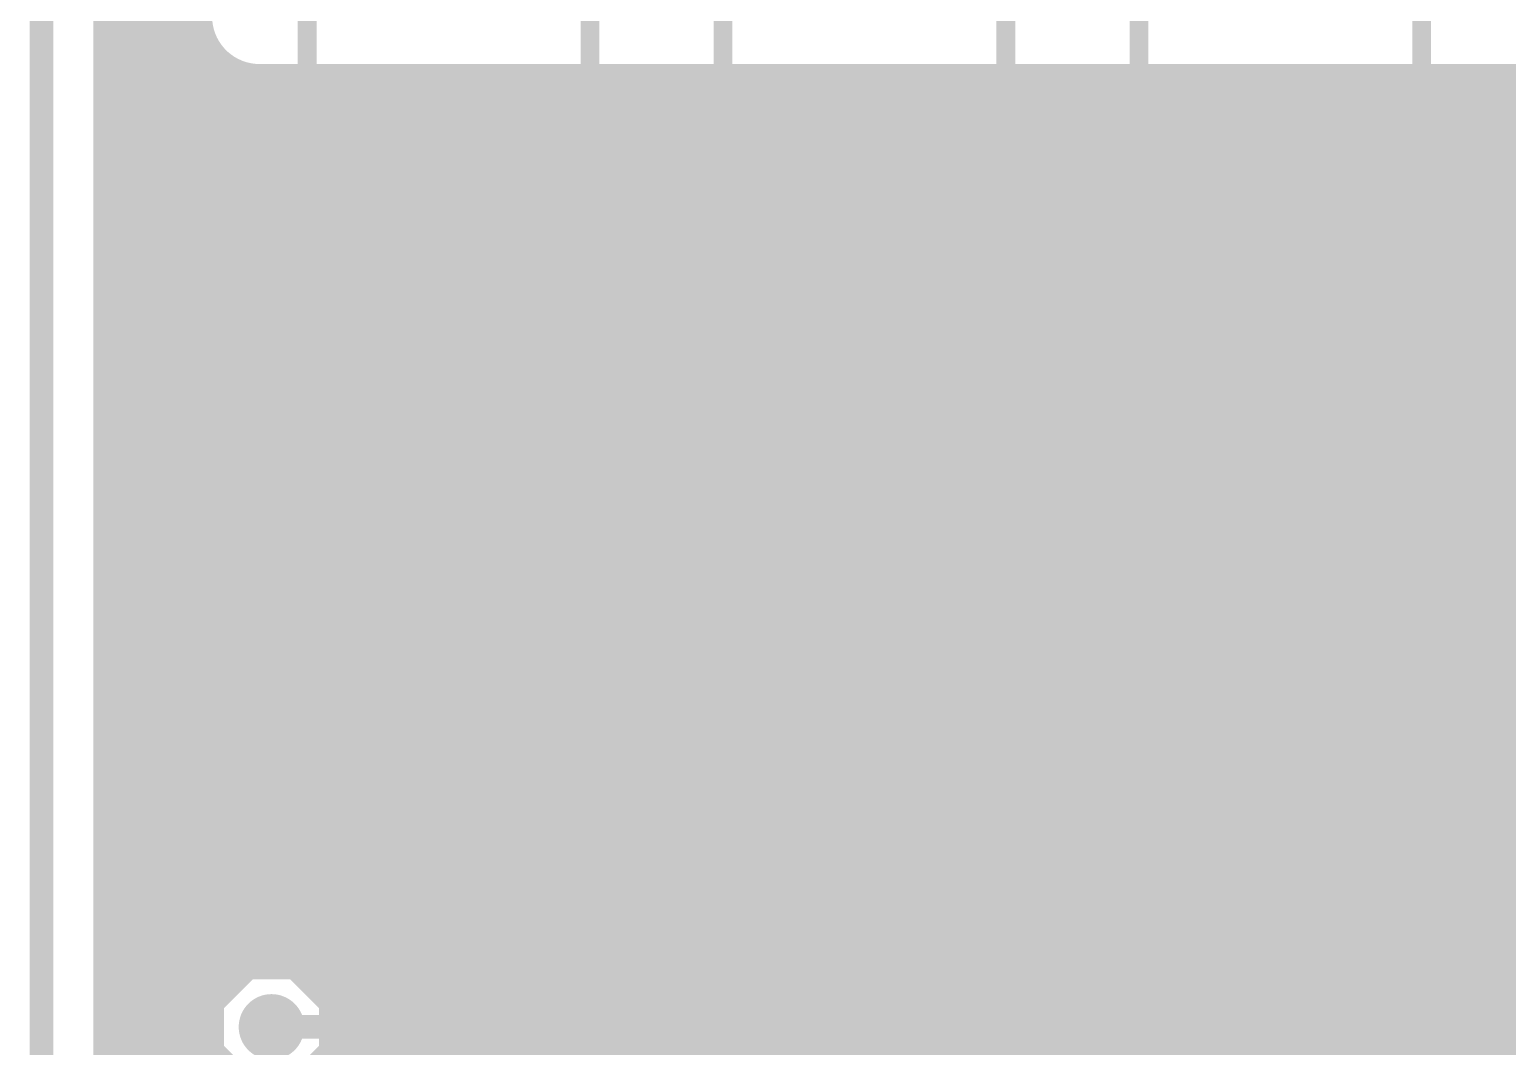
# Model space of a CAD drawing. Extents: x -5 to 208, y -5 to 206.
# Drawn here: x -5.13 to 10.67, y 155.75 to 166.61 of the extents above; entities that cross this region are included whole.
import ezdxf

# ---------------------------------------------------------------- set-up
doc = ezdxf.new("R2010")
doc.units = 0
doc.header["$MEASUREMENT"] = 0
doc.layers.get('0').update_dxf_attribs({"linetype": 'CONTINUOUS'})
for name, color, linetype in [('22-301-0_BOT', 7, 'CONTINUOUS'), ('22-301-0_DRD', 7, 'CONTINUOUS'), ('22-301-0_IN1', 1, 'CONTINUOUS'), ('22-301-0_IN2', 4, 'CONTINUOUS'), ('22-301-0_SMT', 5, 'CONTINUOUS'), ('22-301-0_SPT', 10, 'CONTINUOUS'), ('22-301-0_SST', 14, 'CONTINUOUS'), ('22-301-0_TOP', 9, 'CONTINUOUS'), ('THRUHOLE_TAP', 13, 'CONTINUOUS')]:
    doc.layers.add(name, color=color, linetype=linetype)

# ---------------------------------------------------------------- blocks, each defined once
blk = doc.blocks.new('ROUND_66')
at = {"const_width": 0.35052}
blk.add_lwpolyline([(-0.17526, 0, 1), (0.17526, 0, 1)], format="xyb", close=True, dxfattribs=at)
blk = doc.blocks.new('ROUND_68')
at = {"const_width": 0.35052}
blk.add_lwpolyline([(-0.17526, 0, 1), (0.17526, 0, 1)], format="xyb", close=True, dxfattribs=at)
blk = doc.blocks.new('RECTANGLE_6')
blk.add_solid([(0.4826, 0.4064), (0.4826, -0.4064), (-0.4826, 0.4064), (-0.4826, -0.4064)])
blk = doc.blocks.new('RECTANGLE_47')
blk.add_solid([(0.44958, 0.65024), (0.44958, -0.65024), (-0.44958, 0.65024), (-0.44958, -0.65024)])
blk = doc.blocks.new('ROUND_73')
at = {"const_width": 0.10033}
blk.add_lwpolyline([(-0.050164, 0, 1), (0.050164, 0, 1)], format="xyb", close=True, dxfattribs=at)

msp = doc.modelspace()

# ---------------------------------------------------------------- linework, layer by layer
at = {"layer": '22-301-0_BOT', "const_width": 0.254}
for points in [[(-3.556, 167.005), (-3.556, 104.267)], [(-3.3274, 167.005), (-3.3274, 156.29636)], [(-3.29946, 166.7002), (-3.556, 166.7002)], [(-3.23596, 166.4716), (-3.556, 166.4716)], [(-3.048, 166.243), (-3.556, 166.243)], [(-3.0988, 166.28618), (-3.0988, 156.60624)], [(-2.8702, 166.14902), (-2.8702, 156.74594)], [(21.717, 166.116), (-2.667, 166.116)], [(-2.6416, 166.116), (-2.6416, 156.8069)], [(-2.413, 166.116), (-2.413, 156.80436)], [(-2.1844, 166.116), (-2.1844, 156.73578)], [(-1.9558, 166.116), (-1.9558, 156.591)], [(-1.7272, 166.116), (-1.7272, 156.591)], [(-1.4986, 166.116), (-1.4986, 156.591)], [(-1.27, 166.116), (-1.27, 156.591)], [(-1.0414, 166.116), (-1.0414, 156.591)], [(-0.8128, 166.116), (-0.8128, 156.591)], [(-0.5842, 166.116), (-0.5842, 156.591)], [(-0.3556, 166.116), (-0.3556, 156.591)], [(-0.127, 166.116), (-0.127, 156.591)], [(0.1016, 166.116), (0.1016, 156.591)], [(0.3302, 166.116), (0.3302, 156.591)], [(0.5588, 166.116), (0.5588, 156.591)], [(0.7874, 166.116), (0.7874, 156.591)], [(1.016, 166.116), (1.016, 156.591)], [(1.2446, 166.116), (1.2446, 156.591)], [(1.4732, 166.116), (1.4732, 156.591)], [(1.7018, 166.116), (1.7018, 156.591)], [(1.9304, 166.116), (1.9304, 156.591)], [(2.159, 166.116), (2.159, 156.591)], [(2.3876, 166.116), (2.3876, 156.591)], [(2.6162, 166.116), (2.6162, 156.591)], [(2.8448, 166.116), (2.8448, 156.591)], [(3.0734, 166.116), (3.0734, 156.591)], [(3.302, 166.116), (3.302, 156.591)], [(3.5306, 166.116), (3.5306, 156.591)], [(3.7592, 166.116), (3.7592, 156.591)], [(3.9878, 166.116), (3.9878, 156.591)], [(4.2164, 166.116), (4.2164, 156.591)], [(4.445, 166.116), (4.445, 156.591)], [(4.6736, 166.116), (4.6736, 156.591)], [(4.9022, 166.116), (4.9022, 156.591)], [(5.1308, 166.116), (5.1308, 156.591)], [(5.3594, 166.116), (5.3594, 156.591)], [(5.588, 166.116), (5.588, 156.591)], [(5.8166, 166.116), (5.8166, 156.591)], [(6.0452, 166.116), (6.0452, 156.591)], [(6.2738, 166.116), (6.2738, 156.591)], [(6.5024, 166.116), (6.5024, 156.591)], [(6.731, 166.116), (6.731, 156.591)], [(6.9596, 166.116), (6.9596, 156.591)], [(7.1882, 166.116), (7.1882, 156.591)], [(7.4168, 166.116), (7.4168, 156.591)], [(7.6454, 166.116), (7.6454, 156.591)], [(7.874, 166.116), (7.874, 156.591)], [(8.1026, 166.116), (8.1026, 156.591)], [(8.3312, 166.116), (8.3312, 156.591)], [(8.5598, 166.116), (8.5598, 156.591)], [(8.7884, 166.116), (8.7884, 156.591)], [(9.017, 166.116), (9.017, 156.591)], [(9.2456, 166.116), (9.2456, 156.591)], [(9.4742, 166.116), (9.4742, 156.591)], [(9.7028, 166.116), (9.7028, 156.591)], [(9.9314, 166.116), (9.9314, 156.591)], [(10.16, 166.116), (10.16, 156.591)], [(10.3886, 166.116), (10.3886, 156.591)], [(10.6172, 166.116), (10.6172, 156.591)], [(21.717, 166.0144), (-3.556, 166.0144)], [(21.717, 165.7858), (-3.556, 165.7858)], [(21.717, 165.5572), (-3.556, 165.5572)], [(21.717, 165.3286), (-3.556, 165.3286)], [(21.717, 165.1), (-3.556, 165.1)], [(21.717, 164.8714), (-3.556, 164.8714)], [(21.717, 164.6428), (-3.556, 164.6428)], [(21.717, 164.4142), (-3.556, 164.4142)], [(21.717, 164.1856), (-3.556, 164.1856)], [(21.717, 163.957), (-3.556, 163.957)], [(21.717, 163.7284), (-3.556, 163.7284)], [(21.717, 163.4998), (-3.556, 163.4998)], [(21.717, 163.2712), (-3.556, 163.2712)], [(21.717, 163.0426), (-3.556, 163.0426)], [(21.717, 162.814), (-3.556, 162.814)], [(21.717, 162.5854), (-3.556, 162.5854)], [(21.717, 162.3568), (-3.556, 162.3568)], [(21.717, 162.1282), (-3.556, 162.1282)], [(21.717, 161.8996), (-3.556, 161.8996)], [(21.717, 161.671), (-3.556, 161.671)], [(21.717, 161.4424), (-3.556, 161.4424)], [(21.717, 161.2138), (-3.556, 161.2138)], [(21.717, 160.9852), (-3.556, 160.9852)], [(21.717, 160.7566), (-3.556, 160.7566)], [(21.64842, 160.528), (-3.556, 160.528)], [(21.46808, 160.2994), (-3.556, 160.2994)], [(21.3868, 160.0708), (-3.556, 160.0708)], [(21.36902, 159.8422), (-3.556, 159.8422)], [(21.41474, 159.6136), (-3.556, 159.6136)], [(21.53412, 159.385), (-3.556, 159.385)], [(21.78558, 159.1564), (-3.556, 159.1564)], [(22.78888, 158.9278), (-3.556, 158.9278)], [(22.88032, 158.6992), (-3.556, 158.6992)], [(23.07336, 158.4706), (-3.556, 158.4706)], [(36.13912, 158.242), (-3.556, 158.242)], [(15.32636, 158.0134), (-3.556, 158.0134)], [(15.13332, 157.7848), (-3.556, 157.7848)], [(15.04188, 157.5562), (-3.556, 157.5562)], [(-2.54, 155.956), (49.276, 155.956), (49.53, 156.21), (72.517, 156.21), (73.66, 157.353), (75.692, 157.353)], [(15.01648, 157.3276), (-3.556, 157.3276)], [(15.05458, 157.099), (-3.556, 157.099)], [(15.16634, 156.8704), (-3.556, 156.8704)], [(-3.05562, 156.6418), (-3.556, 156.6418)], [(15.39494, 156.6418), (-2.02438, 156.6418)], [(15.4813, 156.591), (-1.96342, 156.591)], [(-3.26644, 156.4132), (-3.556, 156.4132)], [(-3.3655, 156.1846), (-3.556, 156.1846)], [(-3.39852, 155.956), (-3.556, 155.956)], [(-3.3655, 155.7274), (-3.556, 155.7274)]]:
    msp.add_lwpolyline(points, dxfattribs=at)
for points in [[(-3.302, 166.751, 0.4142136), (-2.667, 166.116)], [(-2.54, 156.81452, 0.4142136), (-3.39852, 155.956)], [(-1.96342, 156.591, 0.1864199), (-2.54, 156.81371)], [(-3.39852, 155.956, 0.4142136), (-2.54, 155.09748)]]:
    msp.add_lwpolyline(points, format="xyb", dxfattribs=at)
at = {"layer": '22-301-0_DRD', "const_width": 0.254}
for points in [[(-4.99872, 204.29982), (-4.99872, -2.99974)], [(-1.524, 158.115), (-1.905, 157.734)], [(-1.016, 158.115), (-1.524, 158.115)], [(-0.635, 157.734), (-1.016, 158.115)], [(2.921, 158.115), (2.54, 157.734)], [(2.921, 158.115), (2.54, 157.734)], [(3.429, 158.115), (2.921, 158.115)], [(3.429, 158.115), (2.921, 158.115)], [(3.81, 157.734), (3.429, 158.115)], [(3.81, 157.734), (3.429, 158.115)], [(7.366, 158.115), (6.985, 157.734)], [(7.366, 158.115), (6.985, 157.734)], [(7.874, 158.115), (7.366, 158.115)], [(7.874, 158.115), (7.366, 158.115)], [(8.255, 157.734), (7.874, 158.115)], [(8.255, 157.734), (7.874, 158.115)], [(-1.905, 157.734), (-1.905, 157.226)], [(-0.635, 157.226), (-0.635, 157.734)], [(2.54, 157.734), (2.54, 157.226)], [(2.54, 157.734), (2.54, 157.226)], [(3.81, 157.226), (3.81, 157.734)], [(3.81, 157.226), (3.81, 157.734)], [(6.985, 157.734), (6.985, 157.226)], [(6.985, 157.734), (6.985, 157.226)], [(8.255, 157.226), (8.255, 157.734)], [(8.255, 157.226), (8.255, 157.734)], [(-1.905, 157.226), (-1.524, 156.845)], [(-1.016, 156.845), (-0.635, 157.226)], [(2.54, 157.226), (2.921, 156.845)], [(2.54, 157.226), (2.921, 156.845)], [(3.429, 156.845), (3.81, 157.226)], [(3.429, 156.845), (3.81, 157.226)], [(6.985, 157.226), (7.366, 156.845)], [(6.985, 157.226), (7.366, 156.845)], [(7.874, 156.845), (8.255, 157.226)], [(7.874, 156.845), (8.255, 157.226)], [(-1.524, 156.845), (-1.016, 156.845)], [(2.921, 156.845), (3.429, 156.845)], [(2.921, 156.845), (3.429, 156.845)], [(7.366, 156.845), (7.874, 156.845)], [(7.366, 156.845), (7.874, 156.845)], [(-2.794, 156.591), (-3.175, 156.21)], [(-2.286, 156.591), (-2.794, 156.591)], [(-1.905, 156.21), (-2.286, 156.591)], [(-3.175, 156.21), (-3.175, 155.702)], [(-1.905, 155.702), (-1.905, 156.21)], [(-3.175, 155.702), (-2.794, 155.321)], [(-2.286, 155.321), (-1.905, 155.702)]]:
    msp.add_lwpolyline(points, dxfattribs=at)
at = {"layer": '22-301-0_IN1'}
for points, const_width in [([(0, 0), (-3.81, 3.81), (-3.81, 197.49008), (0, 201.30008)], 1.27), ([(55.88, 165.608), (-2.54, 165.608)], 0.254), ([(-2.54, 165.608), (-2.54, 156.63672)], 0.254), ([(-2.3114, 165.608), (-2.3114, 156.59608)], 0.254), ([(-2.0828, 165.608), (-2.0828, 156.45892)], 0.254), ([(-1.8542, 165.608), (-1.8542, 132.55498)], 0.254), ([(-1.6256, 165.608), (-1.6256, 132.78612)], 0.254), ([(-1.397, 165.608), (-1.397, 132.87502)], 0.254), ([(-1.1684, 165.608), (-1.1684, 132.87756)], 0.254), ([(-0.9398, 165.608), (-0.9398, 132.80136)], 0.254), ([(-0.7112, 165.608), (-0.7112, 132.59308)], 0.254), ([(-0.4826, 165.608), (-0.4826, 148.0312)], 0.254), ([(-0.254, 165.608), (-0.254, 148.0312)], 0.254), ([(-0.0254, 165.608), (-0.0254, 150.27402)], 0.254), ([(0.2032, 165.608), (0.2032, 150.63978)], 0.254), ([(0.4318, 165.608), (0.4318, 150.7617)], 0.254), ([(0.6604, 165.608), (0.6604, 150.79218)], 0.254), ([(0.889, 165.608), (0.889, 150.74392)], 0.254), ([(1.1176, 165.608), (1.1176, 150.59152)], 0.254), ([(1.3462, 165.608), (1.3462, 148.0312)], 0.254), ([(1.5748, 165.608), (1.5748, 148.0312)], 0.254), ([(1.8034, 165.608), (1.8034, 148.0312)], 0.254), ([(2.032, 165.608), (2.032, 78.994)], 0.254), ([(2.2606, 165.608), (2.2606, 132.62864)], 0.254), ([(2.4892, 165.608), (2.4892, 132.81406)], 0.254), ([(2.7178, 165.608), (2.7178, 132.88264)], 0.254), ([(2.9464, 165.608), (2.9464, 132.86994)], 0.254), ([(3.175, 165.608), (3.175, 132.77088)], 0.254), ([(3.4036, 165.608), (3.4036, 133.38302)], 0.254), ([(3.6322, 165.608), (3.6322, 133.74878)], 0.254), ([(3.8608, 165.608), (3.8608, 133.8707)], 0.254), ([(4.0894, 165.608), (4.0894, 133.90118)], 0.254), ([(4.318, 165.608), (4.318, 133.85292)], 0.254), ([(4.5466, 165.608), (4.5466, 133.70052)], 0.254), ([(4.7752, 165.608), (4.7752, 107.2642)], 0.254), ([(5.0038, 165.608), (5.0038, 107.2642)], 0.254), ([(5.2324, 165.608), (5.2324, 133.70052)], 0.254), ([(5.461, 165.608), (5.461, 133.85292)], 0.254), ([(5.6896, 165.608), (5.6896, 133.90118)], 0.254), ([(5.9182, 165.608), (5.9182, 133.8707)], 0.254), ([(6.1468, 165.608), (6.1468, 133.74878)], 0.254), ([(6.3754, 165.608), (6.3754, 133.38302)], 0.254), ([(6.604, 165.608), (6.604, 107.2642)], 0.254), ([(6.8326, 165.608), (6.8326, 107.2642)], 0.254), ([(7.0612, 165.608), (7.0612, 147.3073)], 0.254), ([(7.2898, 165.608), (7.2898, 147.62226)], 0.254), ([(7.5184, 165.608), (7.5184, 147.81022)], 0.254), ([(7.747, 165.608), (7.747, 147.93214)], 0.254), ([(7.9756, 165.608), (7.9756, 148.00072)], 0.254), ([(8.2042, 165.608), (8.2042, 148.02866)], 0.254), ([(8.4328, 165.608), (8.4328, 148.0185)], 0.254), ([(8.6614, 165.608), (8.6614, 147.9677)], 0.254), ([(8.89, 165.608), (8.89, 147.87118)], 0.254), ([(9.1186, 165.608), (9.1186, 147.71624)], 0.254), ([(9.3472, 165.608), (9.3472, 147.4724)], 0.254), ([(9.5758, 165.608), (9.5758, 146.94408)], 0.254), ([(9.8044, 165.608), (9.8044, 133.39572)], 0.254), ([(10.033, 165.608), (10.033, 133.65988)], 0.254), ([(10.2616, 165.608), (10.2616, 133.75894)], 0.254), ([(10.4902, 165.608), (10.4902, 133.77164)], 0.254), ([(10.7188, 165.608), (10.7188, 133.70306)], 0.254), ([(55.88, 165.4048), (-2.54, 165.4048)], 0.254), ([(55.88, 165.1762), (-2.54, 165.1762)], 0.254), ([(55.88, 164.9476), (-2.54, 164.9476)], 0.254), ([(55.88, 164.719), (-2.54, 164.719)], 0.254), ([(55.88, 164.4904), (-2.54, 164.4904)], 0.254), ([(55.88, 164.2618), (-2.54, 164.2618)], 0.254), ([(55.88, 164.0332), (-2.54, 164.0332)], 0.254), ([(35.07994, 163.8046), (-2.54, 163.8046)], 0.254), ([(34.93008, 163.576), (-2.54, 163.576)], 0.254), ([(34.87928, 163.3474), (-2.54, 163.3474)], 0.254), ([(34.90976, 163.1188), (-2.54, 163.1188)], 0.254), ([(35.03422, 162.8902), (-2.54, 162.8902)], 0.254), ([(35.39744, 162.6616), (-2.54, 162.6616)], 0.254), ([(55.88, 162.433), (-2.54, 162.433)], 0.254), ([(55.88, 162.2044), (-2.54, 162.2044)], 0.254), ([(55.88, 161.9758), (-2.54, 161.9758)], 0.254), ([(55.88, 161.7472), (-2.54, 161.7472)], 0.254), ([(55.88, 161.5186), (-2.54, 161.5186)], 0.254), ([(55.88, 161.29), (-2.54, 161.29)], 0.254), ([(55.88, 161.0614), (-2.54, 161.0614)], 0.254), ([(55.88, 160.8328), (-2.54, 160.8328)], 0.254), ([(55.88, 160.6042), (-2.54, 160.6042)], 0.254), ([(21.74494, 160.3756), (-2.54, 160.3756)], 0.254), ([(21.59508, 160.147), (-2.54, 160.147)], 0.254), ([(21.54428, 159.9184), (-2.54, 159.9184)], 0.254), ([(21.57476, 159.6898), (-2.54, 159.6898)], 0.254), ([(21.69922, 159.4612), (-2.54, 159.4612)], 0.254), ([(22.06244, 159.2326), (-2.54, 159.2326)], 0.254), ([(22.95398, 159.004), (-2.54, 159.004)], 0.254), ([(23.04288, 158.7754), (-2.54, 158.7754)], 0.254), ([(23.27402, 158.5468), (-2.54, 158.5468)], 0.254), ([(36.48202, 158.3182), (-2.54, 158.3182)], 0.254), ([(36.25088, 158.0896), (-2.54, 158.0896)], 0.254), ([(15.42288, 157.861), (-2.54, 157.861)], 0.254), ([(15.25524, 157.6324), (-2.54, 157.6324)], 0.254), ([(15.19682, 157.4038), (-2.54, 157.4038)], 0.254), ([(15.21714, 157.1752), (-2.54, 157.1752)], 0.254), ([(15.3289, 156.9466), (-2.54, 156.9466)], 0.254), ([(15.63116, 156.718), (-2.54, 156.718)], 0.254), ([(48.33366, 156.4894), (-2.11836, 156.4894)], 0.254), ([(48.43272, 156.2608), (-1.93294, 156.2608)], 0.254), ([(48.69434, 156.0322), (-1.86436, 156.0322)], 0.254), ([(55.88, 155.8036), (-1.87706, 155.8036)], 0.254)]:
    msp.add_lwpolyline(points, dxfattribs=dict(at, const_width=const_width))
at = {"layer": '22-301-0_IN1', "const_width": 0.254}
for points in [[(-1.85928, 155.956, 0.4142136), (-2.54, 156.63672)], [(-2.54, 155.27528, 0.4142136), (-1.85928, 155.956)]]:
    msp.add_lwpolyline(points, format="xyb", dxfattribs=at)
at = {"layer": '22-301-0_IN2', "const_width": 0.254}
for points in [[(55.88, 165.608), (-2.54, 165.608)], [(-2.54, 165.608), (-2.54, 156.63672)], [(-2.3114, 165.608), (-2.3114, 156.59608)], [(-2.0828, 165.608), (-2.0828, 156.45892)], [(-1.8542, 165.608), (-1.8542, 132.55498)], [(-1.6256, 165.608), (-1.6256, 132.78612)], [(-1.397, 165.608), (-1.397, 132.87502)], [(-1.1684, 165.608), (-1.1684, 132.87756)], [(-0.9398, 165.608), (-0.9398, 132.80136)], [(-0.7112, 165.608), (-0.7112, 132.59308)], [(-0.4826, 165.608), (-0.4826, 148.0312)], [(-0.254, 165.608), (-0.254, 148.0312)], [(-0.0254, 165.608), (-0.0254, 150.27402)], [(0.2032, 165.608), (0.2032, 150.63978)], [(0.4318, 165.608), (0.4318, 150.7617)], [(0.6604, 165.608), (0.6604, 150.79218)], [(0.889, 165.608), (0.889, 150.74392)], [(1.1176, 165.608), (1.1176, 150.59152)], [(1.3462, 165.608), (1.3462, 148.0312)], [(1.5748, 165.608), (1.5748, 148.0312)], [(1.8034, 165.608), (1.8034, 148.0312)], [(2.032, 165.608), (2.032, 63.72352)], [(2.2606, 165.608), (2.2606, 132.62864)], [(2.4892, 165.608), (2.4892, 132.81406)], [(2.7178, 165.608), (2.7178, 132.88264)], [(2.9464, 165.608), (2.9464, 132.86994)], [(3.175, 165.608), (3.175, 132.77088)], [(3.4036, 165.608), (3.4036, 133.38302)], [(3.6322, 165.608), (3.6322, 133.74878)], [(3.8608, 165.608), (3.8608, 133.8707)], [(4.0894, 165.608), (4.0894, 133.90118)], [(4.318, 165.608), (4.318, 133.85292)], [(4.5466, 165.608), (4.5466, 133.70052)], [(4.7752, 165.608), (4.7752, 107.188)], [(5.0038, 165.608), (5.0038, 107.188)], [(5.2324, 165.608), (5.2324, 133.70052)], [(5.461, 165.608), (5.461, 133.85292)], [(5.6896, 165.608), (5.6896, 133.90118)], [(5.9182, 165.608), (5.9182, 133.8707)], [(6.1468, 165.608), (6.1468, 133.74878)], [(6.3754, 165.608), (6.3754, 133.38302)], [(6.604, 165.608), (6.604, 107.188)], [(6.8326, 165.608), (6.8326, 107.188)], [(7.0612, 165.608), (7.0612, 147.3073)], [(7.2898, 165.608), (7.2898, 147.62226)], [(7.5184, 165.608), (7.5184, 147.81022)], [(7.747, 165.608), (7.747, 147.93214)], [(7.9756, 165.608), (7.9756, 148.00072)], [(8.2042, 165.608), (8.2042, 148.02866)], [(8.4328, 165.608), (8.4328, 148.0185)], [(8.6614, 165.608), (8.6614, 147.9677)], [(8.89, 165.608), (8.89, 147.87118)], [(9.1186, 165.608), (9.1186, 147.71624)], [(9.3472, 165.608), (9.3472, 147.4724)], [(9.5758, 165.608), (9.5758, 146.94408)], [(9.8044, 165.608), (9.8044, 133.39572)], [(10.033, 165.608), (10.033, 133.65988)], [(10.2616, 165.608), (10.2616, 133.75894)], [(10.4902, 165.608), (10.4902, 133.77164)], [(10.7188, 165.608), (10.7188, 133.70306)], [(55.88, 165.5572), (-2.54, 165.5572)], [(55.88, 165.3286), (-2.54, 165.3286)], [(55.88, 165.1), (-2.54, 165.1)], [(55.88, 164.8714), (-2.54, 164.8714)], [(55.88, 164.6428), (-2.54, 164.6428)], [(55.88, 164.4142), (-2.54, 164.4142)], [(55.88, 164.1856), (-2.54, 164.1856)], [(35.31616, 163.957), (-2.54, 163.957)], [(35.0139, 163.7284), (-2.54, 163.7284)], [(34.90214, 163.4998), (-2.54, 163.4998)], [(34.88182, 163.2712), (-2.54, 163.2712)], [(34.94024, 163.0426), (-2.54, 163.0426)], [(35.10788, 162.814), (-2.54, 162.814)], [(55.88, 162.5854), (-2.54, 162.5854)], [(55.88, 162.3568), (-2.54, 162.3568)], [(55.88, 162.1282), (-2.54, 162.1282)], [(55.88, 161.8996), (-2.54, 161.8996)], [(55.88, 161.671), (-2.54, 161.671)], [(55.88, 161.4424), (-2.54, 161.4424)], [(55.88, 161.2138), (-2.54, 161.2138)], [(55.88, 160.9852), (-2.54, 160.9852)], [(55.88, 160.7566), (-2.54, 160.7566)], [(21.98116, 160.528), (-2.54, 160.528)], [(21.6789, 160.2994), (-2.54, 160.2994)], [(21.56714, 160.0708), (-2.54, 160.0708)], [(21.54682, 159.8422), (-2.54, 159.8422)], [(21.60524, 159.6136), (-2.54, 159.6136)], [(21.77288, 159.385), (-2.54, 159.385)], [(22.94128, 159.1564), (-2.54, 159.1564)], [(22.97176, 158.9278), (-2.54, 158.9278)], [(23.09622, 158.6992), (-2.54, 158.6992)], [(23.45944, 158.4706), (-2.54, 158.4706)], [(36.37788, 158.242), (-2.54, 158.242)], [(15.71244, 158.0134), (-2.54, 158.0134)], [(15.34922, 157.7848), (-2.54, 157.7848)], [(15.22476, 157.5562), (-2.54, 157.5562)], [(15.19428, 157.3276), (-2.54, 157.3276)], [(15.24508, 157.099), (-2.54, 157.099)], [(15.39494, 156.8704), (-2.54, 156.8704)], [(48.31588, 156.6418), (-2.54, 156.6418)], [(48.35652, 156.4132), (-2.03708, 156.4132)], [(48.49368, 156.1846), (-1.89992, 156.1846)], [(55.88, 155.956), (-1.85928, 155.956)], [(32.98444, 155.7274), (-1.89992, 155.7274)]]:
    msp.add_lwpolyline(points, dxfattribs=at)
for points in [[(-1.85928, 155.956, 0.4142136), (-2.54, 156.63672)], [(-2.54, 155.27528, 0.4142136), (-1.85928, 155.956)]]:
    msp.add_lwpolyline(points, format="xyb", dxfattribs=at)
at = {"layer": '22-301-0_SST'}
for points, const_width in [([(0.8636, 166.751), (0.8636, 162.941), (-2.159, 162.941), (-2.159, 167.2844), (0.3302, 167.2844), (0.8636, 166.751)], 0.20066), ([(5.3086, 166.751), (5.3086, 162.941), (2.286, 162.941), (2.286, 167.2844), (4.7752, 167.2844), (5.3086, 166.751)], 0.20066), ([(9.7536, 166.751), (9.7536, 162.941), (6.731, 162.941), (6.731, 167.2844), (9.2202, 167.2844), (9.7536, 166.751)], 0.20066), ([(-2.0955, 160.8455), (-2.0955, 157.9245), (-0.4572, 157.9245), (-0.4572, 160.8455), (-2.0955, 160.8455)], 0.1524), ([(2.3495, 160.8455), (2.3495, 157.9245), (3.9878, 157.9245), (3.9878, 160.8455), (2.3495, 160.8455)], 0.1524), ([(6.7945, 160.8455), (6.7945, 157.9245), (8.4328, 157.9245), (8.4328, 160.8455), (6.7945, 160.8455)], 0.1524), ([(1.00838, 160.04794), (0.16256, 160.04794), (-0.00762, 160.10636), (-0.00762, 160.46196), (0.16256, 160.52038), (1.00838, 160.52038)], 0.1524), ([(5.58038, 160.04794), (4.73456, 160.04794), (4.56438, 160.10636), (4.56438, 160.46196), (4.73456, 160.52038), (5.58038, 160.52038)], 0.1524), ([(9.89838, 160.04794), (9.05256, 160.04794), (8.88238, 160.10636), (8.88238, 160.46196), (9.05256, 160.52038), (9.89838, 160.52038)], 0.1524), ([(0.16256, 159.68218), (-0.00762, 159.62376), (-0.00762, 159.26816), (0.16256, 159.20974), (0.50038, 159.20974), (0.67056, 159.32658), (0.67056, 159.68218), (1.00838, 159.68218), (1.00838, 159.20974)], 0.1524), ([(4.56438, 159.56534), (5.58038, 159.20974), (5.58038, 159.68218)], 0.1524), ([(9.39038, 159.26816), (9.39038, 159.62376), (9.56056, 159.68218), (9.7282, 159.68218), (9.89838, 159.62376), (9.89838, 159.26816), (9.7282, 159.20974), (9.56056, 159.20974), (8.88238, 159.44596)], 0.1524), ([(1.2954, 158.29534), (1.2954, 157.93974), (1.46558, 157.82036), (1.63576, 157.82036), (1.8034, 157.93974), (1.8034, 158.29534), (0.7874, 158.29534)], 0.1524), ([(1.2954, 157.99816), (0.7874, 157.82036)], 0.1524), ([(-1.24206, 157.40634), (-1.24206, 157.05074), (-1.07442, 156.93136), (-0.90424, 156.93136), (-0.73406, 157.05074), (-0.73406, 157.40634), (-1.75006, 157.40634)], 0.1524), ([(7.5184, 157.40634), (7.5184, 157.05074), (7.68858, 156.93136), (7.85876, 156.93136), (8.0264, 157.05074), (8.0264, 157.40634), (7.0104, 157.40634)], 0.1524), ([(0.7874, 157.10154), (0.7874, 157.33776)], 0.1524), ([(0.7874, 157.22092), (1.8034, 157.22092), (1.63576, 157.33776)], 0.1524), ([(-1.24206, 157.10916), (-1.75006, 156.93136)], 0.1524), ([(7.5184, 157.10916), (7.0104, 156.93136)], 0.1524), ([(1.2954, 156.67736), (1.2954, 156.32176), (1.12776, 156.26334), (0.95758, 156.26334), (0.7874, 156.32176), (0.7874, 156.67736), (0.95758, 156.73832), (1.12776, 156.73832), (1.8034, 156.49956)], 0.1524), ([(-1.75006, 156.21254), (-1.75006, 156.44876)], 0.1524), ([(-1.75006, 156.33192), (-0.73406, 156.33192), (-0.90424, 156.44876)], 0.1524), ([(7.0104, 156.21254), (7.0104, 156.44876)], 0.1524), ([(7.0104, 156.33192), (8.0264, 156.33192), (7.85876, 156.44876)], 0.1524), ([(-1.75006, 155.37434), (-1.75006, 155.84932), (-1.07442, 155.37434), (-0.90424, 155.37434), (-0.73406, 155.43276), (-0.73406, 155.78836), (-0.90424, 155.84932)], 0.1524), ([(7.5184, 155.43276), (7.68858, 155.37434), (7.85876, 155.37434), (8.0264, 155.43276), (8.0264, 155.78836), (7.85876, 155.84932), (7.68858, 155.84932), (7.5184, 155.78836), (7.5184, 155.43276), (7.35076, 155.37434), (7.18058, 155.37434), (7.0104, 155.43276), (7.0104, 155.78836), (7.18058, 155.84932), (7.35076, 155.84932), (7.5184, 155.78836)], 0.1524), ([(3.0226, 154.0764), (2.9972, 154.0764), (2.9972, 155.8036), (5.8928, 155.8036), (5.8928, 154.0764), (3.0226, 154.0764)], 0.1524), ([(3.429, 154.1018), (3.429, 155.7528)], 0.1524)]:
    msp.add_lwpolyline(points, dxfattribs=dict(at, const_width=const_width))
at = {"layer": '22-301-0_TOP'}
for points, const_width in [([(-0.635, 190.8302), (-0.6858, 190.881), (-2.286, 190.881), (-3.81, 189.357), (-3.81, 108.331), (-1.524, 106.045), (-0.381, 106.045)], 0.635), ([(0, 161.9504), (0, 163.068), (0.635, 163.703), (4.445, 163.703), (4.445, 161.9504)], 0.635), ([(4.445, 161.9504), (4.445, 163.703), (8.89, 163.703), (8.89, 161.9504)], 0.635), ([(8.89, 161.9504), (8.89, 163.703), (13.335, 163.703), (13.335, 161.9504)], 0.635), ([(-1.27, 161.9504), (-1.27, 160.0962)], 0.635), ([(3.175, 161.9504), (3.175, 160.0962)], 0.635), ([(7.62, 161.9504), (7.62, 160.0962)], 0.635), ([(-1.27, 160.0962), (-0.9652, 160.0962), (-0.254, 159.385), (-0.254, 156.464), (-1.651, 155.067), (-1.651, 132.588), (-1.27, 132.207)], 0.254), ([(4.064, 133.223), (4.064, 159.258), (3.2258, 160.0962), (3.175, 160.0962)], 0.254), ([(7.62, 160.0962), (7.5692, 160.0962), (4.699, 157.226), (4.699, 134.239), (5.715, 133.223)], 0.254), ([(10.414, 133.096), (10.414, 158.496), (12.0142, 160.0962), (12.065, 160.0962)], 0.254), ([(-2.0828, 159.766), (-3.1623, 159.766)], 0.254), ([(-3.1623, 159.766), (-3.1623, 156.23032)], 0.254), ([(-3.0734, 159.766), (-3.0734, 156.37764)], 0.254), ([(-2.8448, 159.766), (-2.8448, 156.56306)], 0.254), ([(-2.6162, 159.766), (-2.6162, 156.63164)], 0.254), ([(-2.3876, 159.766), (-2.3876, 156.61894)], 0.254), ([(-2.159, 159.766), (-2.159, 156.51988)], 0.254), ([(-2.0828, 159.766), (-2.0828, 159.4104)], 0.254), ([(2.3622, 159.766), (0.01016, 159.766)], 0.254), ([(0.01016, 159.766), (0.06858, 159.70758)], 0.254), ([(0.127, 159.766), (0.127, 159.63646)], 0.254), ([(0.3556, 159.766), (0.3556, 154.432)], 0.254), ([(0.5842, 159.766), (0.5842, 154.6606)], 0.254), ([(0.8128, 159.766), (0.8128, 154.8892)], 0.254), ([(1.0414, 159.766), (1.0414, 155.1178)], 0.254), ([(1.27, 159.766), (1.27, 155.3464)], 0.254), ([(1.4986, 159.766), (1.4986, 155.5242)], 0.254), ([(1.7272, 159.766), (1.7272, 155.58516)], 0.254), ([(1.9558, 159.766), (1.9558, 155.5877)], 0.254), ([(2.1844, 159.766), (2.1844, 155.8798)], 0.254), ([(2.3622, 159.766), (2.3622, 159.4104)], 0.254), ([(11.0363, 159.766), (8.4328, 159.766)], 0.254), ([(8.4328, 159.766), (8.4328, 159.4104)], 0.254), ([(8.5852, 159.766), (8.5852, 147.99056)], 0.254), ([(8.8138, 159.766), (8.8138, 147.90928)], 0.254), ([(9.0424, 159.766), (9.0424, 147.7772)], 0.254), ([(9.271, 159.766), (9.271, 147.56892)], 0.254), ([(9.4996, 159.766), (9.4996, 147.19808)], 0.254), ([(9.7282, 159.766), (9.7282, 132.6642)], 0.254), ([(9.9568, 159.766), (9.9568, 158.496)], 0.254), ([(11.0363, 159.766), (10.09396, 158.82366)], 0.254), ([(10.1854, 159.766), (10.1854, 158.91256)], 0.254), ([(10.414, 159.766), (10.414, 159.14116)], 0.254), ([(10.6426, 159.766), (10.6426, 159.36976)], 0.254), ([(-2.0828, 159.6898), (-3.1623, 159.6898)], 0.254), ([(2.3622, 159.6898), (0.08636, 159.6898)], 0.254), ([(10.9601, 159.6898), (8.4328, 159.6898)], 0.254), ([(-2.0828, 159.4612), (-3.1623, 159.4612)], 0.254), ([(-2.0828, 159.4104), (-2.0828, 159.3596)], 0.254), ([(2.3622, 159.4612), (0.19558, 159.4612)], 0.254), ([(2.3622, 159.4104), (2.3622, 159.3596)], 0.254), ([(10.7315, 159.4612), (8.4328, 159.4612)], 0.254), ([(8.4328, 159.4104), (8.4328, 159.3596)], 0.254), ([(-2.0828, 159.3596), (-2.0828, 157.9372)], 0.254), ([(0.2032, 159.385), (0.2032, 156.464)], 0.254), ([(2.3622, 159.3596), (2.3622, 157.9372)], 0.254), ([(8.4328, 159.3596), (8.4328, 157.9372)], 0.254), ([(-2.0828, 159.2326), (-3.1623, 159.2326)], 0.254), ([(2.3622, 159.2326), (0.2032, 159.2326)], 0.254), ([(10.5029, 159.2326), (8.4328, 159.2326)], 0.254), ([(-2.0828, 159.004), (-3.1623, 159.004)], 0.254), ([(2.3622, 159.004), (0.2032, 159.004)], 0.254), ([(10.2743, 159.004), (8.4328, 159.004)], 0.254), ([(-2.0828, 158.7754), (-3.1623, 158.7754)], 0.254), ([(-1.27, 158.6738), (-1.27, 157.48)], 0.635), ([(2.3622, 158.7754), (0.2032, 158.7754)], 0.254), ([(3.175, 157.48), (3.175, 158.6738)], 0.635), ([(3.175, 157.48), (3.175, 158.6738)], 0.635), ([(7.62, 158.6738), (7.62, 157.48)], 0.635), ([(7.62, 157.48), (7.62, 158.6738)], 0.635), ([(10.05078, 158.7754), (8.4328, 158.7754)], 0.254), ([(-2.0828, 158.6738), (-1.27, 158.6738)], 0.254), ([(-1.27, 157.9372), (-1.27, 158.6738)], 0.254), ([(2.3622, 158.6738), (3.175, 158.6738)], 0.254), ([(3.175, 157.9372), (3.175, 158.6738)], 0.254), ([(6.8072, 158.6865), (5.1562, 157.0355)], 0.254), ([(6.7564, 158.6357), (6.7564, 155.8798)], 0.254), ([(6.8072, 158.6865), (6.8072, 157.9372)], 0.254), ([(7.62, 157.9372), (7.62, 158.6738)], 0.254), ([(8.4328, 158.6738), (7.62, 158.6738)], 0.254), ([(-2.0828, 158.5468), (-3.1623, 158.5468)], 0.254), ([(2.3622, 158.5468), (0.2032, 158.5468)], 0.254), ([(6.8072, 158.5468), (6.66496, 158.5468)], 0.254), ([(9.95934, 158.5468), (8.4328, 158.5468)], 0.254), ([(9.9568, 158.496), (9.9568, 133.59892)], 0.254), ([(-2.0828, 158.3182), (-3.1623, 158.3182)], 0.254), ([(2.3622, 158.3182), (0.2032, 158.3182)], 0.254), ([(6.8072, 158.3182), (6.43636, 158.3182)], 0.254), ([(6.5278, 158.4071), (6.5278, 155.8798)], 0.254), ([(9.9568, 158.3182), (8.4328, 158.3182)], 0.254), ([(6.2992, 158.1785), (6.2992, 155.8798)], 0.254), ([(-2.0828, 158.0896), (-3.1623, 158.0896)], 0.254), ([(2.3622, 158.0896), (0.2032, 158.0896)], 0.254), ([(6.8072, 158.0896), (6.20776, 158.0896)], 0.254), ([(9.9568, 158.0896), (8.4328, 158.0896)], 0.254), ([(-0.7112, 157.861), (-3.1623, 157.861)], 0.254), ([(-0.7112, 157.9372), (-2.0828, 157.9372)], 0.254), ([(-1.9304, 157.9372), (-1.9304, 156.25572)], 0.254), ([(-1.7018, 157.9372), (-1.7018, 155.66136)], 0.254), ([(-1.4732, 157.9372), (-1.4732, 155.88996)], 0.254), ([(-1.2446, 157.9372), (-1.2446, 156.11856)], 0.254), ([(-1.016, 157.9372), (-1.016, 156.34716)], 0.254), ([(-0.7874, 157.9372), (-0.7874, 156.57576)], 0.254), ([(-0.7112, 157.9372), (-0.7112, 156.65196)], 0.254), ([(3.6068, 157.861), (0.2032, 157.861)], 0.254), ([(3.6068, 157.9372), (2.3622, 157.9372)], 0.254), ([(2.413, 157.9372), (2.413, 155.8798)], 0.254), ([(2.6416, 157.9372), (2.6416, 155.8798)], 0.254), ([(2.8702, 157.9372), (2.8702, 155.8798)], 0.254), ([(3.0988, 157.9372), (3.0988, 155.8798)], 0.254), ([(3.3274, 157.9372), (3.3274, 155.8798)], 0.254), ([(3.556, 157.9372), (3.556, 155.8798)], 0.254), ([(3.6068, 157.9372), (3.6068, 133.72592)], 0.254), ([(9.9568, 157.861), (5.97916, 157.861)], 0.254), ([(6.0706, 157.9499), (6.0706, 155.8798)], 0.254), ([(8.4328, 157.9372), (6.8072, 157.9372)], 0.254), ([(6.985, 157.9372), (6.985, 148.8694)], 0.254), ([(7.2136, 157.9372), (7.2136, 148.6408)], 0.254), ([(7.4422, 157.9372), (7.4422, 148.4122)], 0.254), ([(7.6708, 157.9372), (7.6708, 148.1836)], 0.254), ([(7.8994, 157.9372), (7.8994, 147.98294)], 0.254), ([(8.128, 157.9372), (8.128, 148.02358)], 0.254), ([(8.3566, 157.9372), (8.3566, 148.02612)], 0.254), ([(5.842, 157.7213), (5.842, 155.8798)], 0.254), ([(-0.7112, 157.6324), (-3.1623, 157.6324)], 0.254), ([(3.6068, 157.6324), (0.2032, 157.6324)], 0.254), ([(9.9568, 157.6324), (5.75056, 157.6324)], 0.254), ([(-0.7112, 157.4038), (-3.1623, 157.4038)], 0.254), ([(3.6068, 157.4038), (0.2032, 157.4038)], 0.254), ([(9.9568, 157.4038), (5.52196, 157.4038)], 0.254), ([(5.6134, 157.4927), (5.6134, 155.8798)], 0.254), ([(5.3848, 157.2641), (5.3848, 155.8798)], 0.254), ([(-0.7112, 157.1752), (-3.1623, 157.1752)], 0.254), ([(3.6068, 157.1752), (0.2032, 157.1752)], 0.254), ([(5.1562, 157.0355), (5.1562, 134.42696)], 0.254), ([(9.9568, 157.1752), (5.29336, 157.1752)], 0.254), ([(-0.7112, 156.9466), (-3.1623, 156.9466)], 0.254), ([(3.6068, 156.9466), (0.2032, 156.9466)], 0.254), ([(9.9568, 156.9466), (5.1562, 156.9466)], 0.254), ([(-0.7112, 156.718), (-3.1623, 156.718)], 0.254), ([(3.6068, 156.718), (0.2032, 156.718)], 0.254), ([(9.9568, 156.718), (5.1562, 156.718)], 0.254), ([(-0.7112, 156.65196), (-1.97104, 155.39466)], 0.254), ([(-2.96164, 156.4894), (-3.1623, 156.4894)], 0.254), ([(-0.87376, 156.4894), (-2.11836, 156.4894)], 0.254), ([(3.6068, 156.4894), (0.2032, 156.4894)], 0.254), ([(9.9568, 156.4894), (5.1562, 156.4894)], 0.254), ([(-1.10236, 156.2608), (-1.93294, 156.2608)], 0.254), ([(3.6068, 156.2608), (0.15494, 156.2608)], 0.254), ([(9.9568, 156.2608), (5.1562, 156.2608)], 0.254), ([(0.06858, 156.14142), (-1.1938, 154.8765)], 0.254), ([(0.127, 156.21), (0.127, 154.19832)], 0.254), ([(-0.4318, 107.1626), (-0.4572, 107.188), (-1.397, 107.188), (-2.54, 108.331), (-2.54, 155.956)], 0.254), ([(-1.33096, 156.0322), (-1.86436, 156.0322)], 0.254), ([(-0.1016, 155.9687), (-0.1016, 148.0312)], 0.254), ([(3.6068, 156.0322), (-0.0381, 156.0322)], 0.254), ([(9.9568, 156.0322), (5.1562, 156.0322)], 0.254), ([(-1.55956, 155.8036), (-1.87706, 155.8036)], 0.254), ([(2.02438, 155.8036), (-0.2667, 155.8036)], 0.254), ([(3.58394, 155.8798), (2.02438, 155.8798)], 0.254), ([(2.02438, 155.8798), (2.02438, 155.5877)], 0.254), ([(3.58394, 155.8798), (3.58394, 154.0002)], 0.254), ([(3.6068, 155.8036), (3.58394, 155.8036)], 0.254), ([(5.30606, 155.8036), (5.1562, 155.8036)], 0.254), ([(6.86562, 155.8798), (5.30606, 155.8798), (5.30606, 154.0002)], 0.254), ([(6.86562, 155.8798), (6.86562, 154.0002)], 0.254), ([(9.9568, 155.8036), (6.86562, 155.8036)], 0.254), ([(-1.9304, 155.65374), (-1.9304, 155.43276)], 0.254), ([(-0.3302, 155.7401), (-0.3302, 148.0312)], 0.254)]:
    msp.add_lwpolyline(points, dxfattribs=dict(at, const_width=const_width))
at = {"layer": '22-301-0_TOP', "const_width": 0.254}
for points in [[(0.2032, 159.385, 0.1989124), (0.06929, 159.70829)], [(10.09142, 158.81858, 0.1989124), (9.9578, 158.496)], [(-2.54, 156.63672, 0.2972177), (-3.1623, 156.23032)], [(-1.85928, 155.956, 0.4142136), (-2.54, 156.63672)], [(0.06858, 156.14142, 0.1989124), (0.2022, 156.464)], [(-2.0828, 155.45308, 0.2113087), (-1.86032, 155.956)]]:
    msp.add_lwpolyline(points, format="xyb", dxfattribs=at)

# ---------------------------------------------------------------- block references
at = {"layer": '22-301-0_BOT'}
for p in [(-1.27, 157.48), (3.175, 157.48), (7.62, 157.48), (-2.54, 155.956)]:
    msp.add_blockref('ROUND_66', p, dxfattribs=at)
at = {"layer": '22-301-0_IN1'}
for p in [(-1.27, 157.48), (3.175, 157.48), (7.62, 157.48), (-2.54, 155.956)]:
    msp.add_blockref('ROUND_66', p, dxfattribs=at)
at = {"layer": '22-301-0_IN2'}
for name, p in [('ROUND_68', (-1.27, 157.48)), ('ROUND_68', (3.175, 157.48)), ('ROUND_68', (7.62, 157.48)), ('ROUND_66', (-2.54, 155.956))]:
    msp.add_blockref(name, p, dxfattribs=at)
at = {"layer": '22-301-0_SMT'}
for name, p in [('RECTANGLE_47', (-1.27, 161.9504)), ('RECTANGLE_47', (0, 161.9504)), ('RECTANGLE_47', (3.175, 161.9504)), ('RECTANGLE_47', (4.445, 161.9504)), ('RECTANGLE_47', (7.62, 161.9504)), ('RECTANGLE_47', (8.89, 161.9504)), ('RECTANGLE_6', (-1.27, 160.0962)), ('RECTANGLE_6', (3.175, 160.0962)), ('RECTANGLE_6', (7.62, 160.0962)), ('RECTANGLE_6', (-1.27, 158.6738)), ('RECTANGLE_6', (3.175, 158.6738)), ('RECTANGLE_6', (7.62, 158.6738))]:
    msp.add_blockref(name, p, dxfattribs=at)
at = {"layer": '22-301-0_SPT'}
for name, p in [('RECTANGLE_47', (-1.27, 161.9504)), ('RECTANGLE_47', (0, 161.9504)), ('RECTANGLE_47', (3.175, 161.9504)), ('RECTANGLE_47', (4.445, 161.9504)), ('RECTANGLE_47', (7.62, 161.9504)), ('RECTANGLE_47', (8.89, 161.9504)), ('RECTANGLE_6', (-1.27, 160.0962)), ('RECTANGLE_6', (3.175, 160.0962)), ('RECTANGLE_6', (7.62, 160.0962)), ('RECTANGLE_6', (-1.27, 158.6738)), ('RECTANGLE_6', (3.175, 158.6738)), ('RECTANGLE_6', (7.62, 158.6738))]:
    msp.add_blockref(name, p, dxfattribs=at)
at = {"layer": '22-301-0_TOP'}
for name, p in [('RECTANGLE_47', (-1.27, 161.9504)), ('RECTANGLE_47', (0, 161.9504)), ('RECTANGLE_47', (3.175, 161.9504)), ('RECTANGLE_47', (4.445, 161.9504)), ('RECTANGLE_47', (7.62, 161.9504)), ('RECTANGLE_47', (8.89, 161.9504)), ('RECTANGLE_6', (-1.27, 160.0962)), ('RECTANGLE_6', (3.175, 160.0962)), ('RECTANGLE_6', (7.62, 160.0962)), ('RECTANGLE_6', (-1.27, 158.6738)), ('RECTANGLE_6', (3.175, 158.6738)), ('RECTANGLE_6', (7.62, 158.6738)), ('ROUND_66', (-1.27, 157.48)), ('ROUND_66', (3.175, 157.48)), ('ROUND_66', (7.62, 157.48)), ('ROUND_66', (-2.54, 155.956))]:
    msp.add_blockref(name, p, dxfattribs=at)
at = {"layer": 'THRUHOLE_TAP'}
for p in [(-1.27, 157.48), (3.175, 157.48), (7.62, 157.48), (-2.54, 155.956)]:
    msp.add_blockref('ROUND_73', p, dxfattribs=at)

doc.saveas('drawing.dxf')
